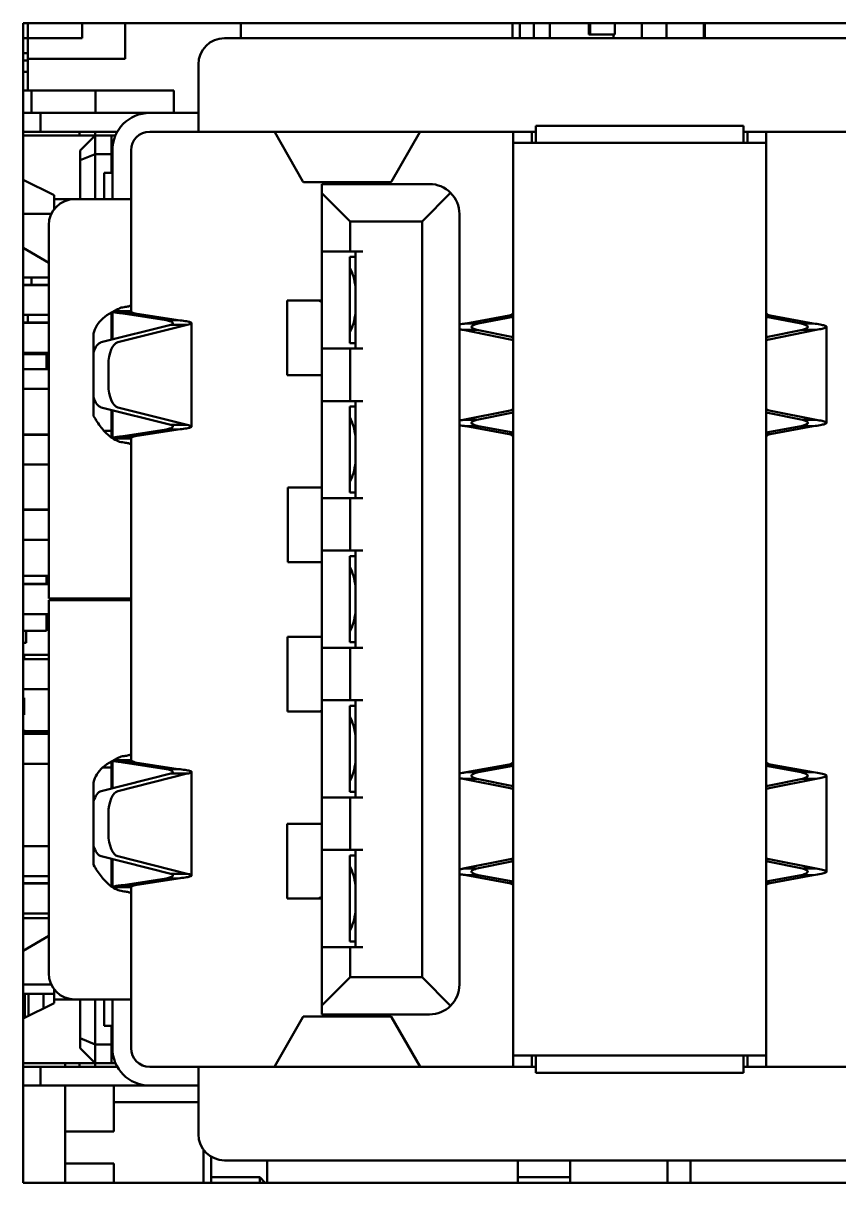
# Model space of a CAD drawing. Header units: millimetres. Extents: x 3412 to 5643, y 891 to 1933.
# Drawn here: x 3686.94 to 3697.84, y 1497.87 to 1513.37 of the extents above; entities that cross this region are included whole.
import ezdxf

# ---------------------------------------------------------------- set-up
doc = ezdxf.new("R2010")
doc.units = ezdxf.units.MM
doc.header["$LTSCALE"] = 1.8
doc.layers.add('외형선(ISO)', color=7, linetype='Continuous', lineweight=50)

msp = doc.modelspace()

# ---------------------------------------------------------------- linework, layer by layer
at = {"layer": '외형선(ISO)'}
for p, q in [((3686.937, 1497.87), (3686.937, 1513.37)), ((3686.937, 1513.37), (3703.537, 1513.37)), ((3686.999, 1513.37), (3686.999, 1513.168)), ((3687.724, 1513.37), (3687.724, 1513.168)), ((3688.299, 1512.893), (3688.299, 1513.37)), ((3689.849, 1513.17), (3689.849, 1513.37)), ((3693.478, 1513.17), (3693.478, 1513.37)), ((3693.578, 1513.17), (3693.578, 1513.37)), ((3693.766, 1513.37), (3693.766, 1513.17)), ((3693.978, 1513.37), (3693.978, 1513.17)), ((3694.498, 1513.22), (3694.498, 1513.37)), ((3694.515, 1513.22), (3694.515, 1513.37)), ((3694.849, 1513.22), (3694.849, 1513.37)), ((3695.208, 1513.37), (3695.208, 1513.17)), ((3695.538, 1513.37), (3695.538, 1513.17)), ((3696.038, 1513.17), (3696.038, 1513.37)), ((3696.048, 1513.305), (3696.038, 1513.305)), ((3696.048, 1513.305), (3696.048, 1513.37)), ((3696.048, 1513.17), (3696.048, 1513.305)), ((3686.999, 1513.168), (3686.937, 1513.168)), ((3686.948, 1513.12), (3686.937, 1513.12)), ((3686.999, 1513.168), (3686.999, 1512.893)), ((3687.724, 1513.168), (3686.999, 1513.168)), ((3689.629, 1513.17), (3700.749, 1513.17)), ((3694.498, 1513.22), (3694.515, 1513.22)), ((3694.515, 1513.22), (3694.849, 1513.22)), ((3694.828, 1513.17), (3694.828, 1513.22)), ((3686.948, 1512.97), (3686.937, 1512.97)), ((3686.948, 1512.97), (3686.999, 1512.97)), ((3686.999, 1512.87), (3686.937, 1512.87)), ((3686.999, 1512.893), (3688.299, 1512.893)), ((3686.999, 1512.893), (3686.999, 1512.469)), ((3689.279, 1512.42), (3689.279, 1512.82)), ((3686.937, 1512.72), (3686.999, 1512.72)), ((3686.948, 1512.62), (3686.937, 1512.62)), ((3686.948, 1512.47), (3686.937, 1512.47)), ((3686.937, 1512.469), (3687.049, 1512.469)), ((3686.948, 1512.47), (3686.999, 1512.47)), ((3687.902, 1512.469), (3687.049, 1512.469)), ((3687.049, 1512.469), (3687.049, 1512.17)), ((3687.902, 1512.17), (3687.902, 1512.469)), ((3687.902, 1512.469), (3688.949, 1512.469)), ((3688.949, 1512.469), (3688.949, 1512.17)), ((3689.279, 1511.92), (3689.279, 1512.42)), ((3687.168, 1512.17), (3686.937, 1512.17)), ((3688.629, 1512.17), (3687.168, 1512.17)), ((3687.168, 1512.17), (3687.168, 1511.92)), ((3688.629, 1512.17), (3689.279, 1512.17)), ((3686.937, 1511.92), (3687.168, 1511.92)), ((3687.168, 1511.92), (3688.196, 1511.92)), ((3687.899, 1511.92), (3687.899, 1511.87)), ((3688.629, 1511.92), (3689.279, 1511.92)), ((3689.279, 1511.92), (3693.789, 1511.92)), ((3690.676, 1511.256), (3690.3, 1511.912)), ((3692.238, 1511.912), (3691.861, 1511.256)), ((3693.489, 1511.92), (3693.489, 1511.782)), ((3693.739, 1511.782), (3693.739, 1511.92)), ((3693.789, 1511.999), (3693.789, 1511.77)), ((3696.569, 1511.999), (3693.789, 1511.999)), ((3696.569, 1511.999), (3696.569, 1511.77)), ((3696.569, 1511.92), (3701.099, 1511.92)), ((3696.619, 1511.92), (3696.619, 1511.782)), ((3696.869, 1511.782), (3696.869, 1511.92)), ((3687.899, 1511.87), (3686.937, 1511.87)), ((3687.699, 1511.67), (3687.899, 1511.87)), ((3687.899, 1511.87), (3687.899, 1511.62)), ((3688.119, 1511.87), (3687.899, 1511.87)), ((3688.119, 1511.62), (3688.119, 1511.87)), ((3688.119, 1511.87), (3688.17, 1511.87)), ((3693.489, 1511.782), (3693.489, 1511.77)), ((3693.839, 1511.77), (3693.489, 1511.77)), ((3693.489, 1499.57), (3693.489, 1511.77)), ((3693.739, 1511.77), (3693.739, 1511.782)), ((3693.839, 1511.77), (3696.519, 1511.77)), ((3696.869, 1511.77), (3696.519, 1511.77)), ((3696.619, 1511.782), (3696.619, 1511.77)), ((3696.869, 1511.77), (3696.869, 1511.782)), ((3696.869, 1511.77), (3696.869, 1499.57)), ((3687.699, 1511.67), (3687.699, 1511.537)), ((3687.699, 1511.537), (3687.899, 1511.62)), ((3687.899, 1511.62), (3688.119, 1511.62)), ((3687.899, 1511.02), (3687.899, 1511.62)), ((3688.119, 1511.37), (3688.119, 1511.62)), ((3688.129, 1511.02), (3688.129, 1511.67)), ((3688.379, 1511.02), (3688.379, 1511.67)), ((3687.699, 1511.537), (3687.699, 1511.02)), ((3687.349, 1511.07), (3686.937, 1511.276)), ((3688.019, 1511.37), (3688.119, 1511.37)), ((3688.019, 1511.02), (3688.019, 1511.37)), ((3688.119, 1511.37), (3688.129, 1511.37)), ((3690.684, 1511.247), (3691.853, 1511.247)), ((3690.929, 1511.22), (3690.929, 1511.1)), ((3692.369, 1511.22), (3690.929, 1511.22)), ((3690.929, 1511.1), (3690.929, 1510.32)), ((3691.309, 1510.72), (3690.929, 1511.1)), ((3692.652, 1511.103), (3692.269, 1510.72)), ((3687.349, 1511.02), (3687.349, 1511.07)), ((3687.629, 1511.02), (3687.349, 1511.02)), ((3687.349, 1511.02), (3687.349, 1510.88)), ((3687.879, 1511.02), (3687.629, 1511.02)), ((3688.379, 1511.02), (3687.879, 1511.02)), ((3688.379, 1511.02), (3688.379, 1509.602)), ((3687.313, 1510.82), (3686.937, 1510.82)), ((3692.769, 1500.52), (3692.769, 1510.82)), ((3687.279, 1510.67), (3687.279, 1505.68)), ((3691.309, 1510.32), (3691.309, 1510.72)), ((3691.309, 1510.72), (3692.269, 1510.72)), ((3692.269, 1510.72), (3692.269, 1500.62)), ((3687.279, 1510.169), (3686.937, 1510.368)), ((3690.929, 1509.02), (3690.929, 1510.32)), ((3690.929, 1510.32), (3691.309, 1510.32)), ((3691.304, 1510.102), (3691.304, 1510.245)), ((3691.304, 1510.245), (3691.379, 1510.245)), ((3691.309, 1510.32), (3691.479, 1510.32)), ((3691.379, 1509.02), (3691.379, 1510.32)), ((3691.304, 1510.102), (3691.304, 1509.238)), ((3686.937, 1509.969), (3687.279, 1509.969)), ((3686.937, 1509.874), (3687.279, 1509.874)), ((3687.279, 1509.87), (3686.937, 1509.87)), ((3687.049, 1509.969), (3687.049, 1509.874)), ((3688.379, 1509.519), (3688.379, 1509.602)), ((3690.61, 1509.665), (3690.467, 1509.665)), ((3690.467, 1509.665), (3690.467, 1508.665)), ((3690.867, 1509.665), (3690.61, 1509.665)), ((3690.929, 1509.665), (3690.867, 1509.665)), ((3687.279, 1509.47), (3686.937, 1509.47)), ((3686.999, 1509.47), (3686.999, 1509.37)), ((3688.119, 1509.14), (3688.119, 1509.504)), ((3688.129, 1509.142), (3688.129, 1509.509)), ((3688.146, 1509.519), (3688.254, 1509.519)), ((3688.254, 1509.519), (3688.379, 1509.519)), ((3688.272, 1509.49), (3688.85, 1509.401)), ((3688.352, 1509.49), (3688.272, 1509.49)), ((3688.432, 1509.49), (3688.352, 1509.49)), ((3689.01, 1509.401), (3688.432, 1509.49)), ((3688.85, 1509.401), (3688.93, 1509.401)), ((3688.93, 1509.401), (3689.01, 1509.401)), ((3693.435, 1509.462), (3692.859, 1509.357)), ((3693.019, 1509.357), (3693.489, 1509.443)), ((3693.489, 1509.462), (3693.435, 1509.462)), ((3696.922, 1509.462), (3696.869, 1509.462)), ((3696.869, 1509.443), (3697.338, 1509.357)), ((3697.499, 1509.357), (3696.922, 1509.462)), ((3687.279, 1509.37), (3686.937, 1509.37)), ((3686.937, 1509.365), (3687.279, 1509.365)), ((3688.91, 1509.34), (3687.981, 1509.105)), ((3688.201, 1509.105), (3689.131, 1509.34)), ((3689.02, 1509.34), (3688.91, 1509.34)), ((3689.131, 1509.34), (3689.02, 1509.34)), ((3689.189, 1509.362), (3689.189, 1507.978)), ((3691.304, 1509.095), (3691.304, 1509.238)), ((3692.91, 1509.271), (3692.821, 1509.271)), ((3692.821, 1509.271), (3693.448, 1509.144)), ((3692.859, 1509.357), (3692.939, 1509.357)), ((3693, 1509.271), (3692.91, 1509.271)), ((3692.939, 1509.357), (3693.019, 1509.357)), ((3693.489, 1509.172), (3693, 1509.271)), ((3697.357, 1509.271), (3696.869, 1509.172)), ((3696.909, 1509.144), (3697.537, 1509.271)), ((3697.338, 1509.357), (3697.418, 1509.357)), ((3697.447, 1509.271), (3697.357, 1509.271)), ((3697.418, 1509.357), (3697.499, 1509.357)), ((3697.537, 1509.271), (3697.447, 1509.271)), ((3697.677, 1509.311), (3697.677, 1508.028)), ((3687.879, 1508.119), (3687.879, 1509.221)), ((3691.379, 1509.095), (3691.304, 1509.095)), ((3687.279, 1508.965), (3686.937, 1508.965)), ((3686.937, 1508.945), (3687.249, 1508.945)), ((3686.999, 1508.965), (3686.999, 1508.945)), ((3687.249, 1508.945), (3687.249, 1508.747)), ((3690.929, 1509.02), (3690.929, 1508.32)), ((3691.309, 1509.02), (3690.929, 1509.02)), ((3691.309, 1508.32), (3691.309, 1509.02)), ((3691.309, 1509.02), (3691.479, 1509.02)), ((3688.077, 1508.807), (3688.077, 1508.533)), ((3687.279, 1508.747), (3686.937, 1508.747)), ((3690.467, 1508.665), (3690.61, 1508.665)), ((3690.61, 1508.665), (3690.929, 1508.665)), ((3687.279, 1508.481), (3686.937, 1508.481)), ((3690.929, 1507.02), (3690.929, 1508.32)), ((3690.929, 1508.32), (3691.309, 1508.32)), ((3691.309, 1508.32), (3691.479, 1508.32)), ((3691.379, 1507.02), (3691.379, 1508.32)), ((3687.981, 1508.235), (3688.91, 1508)), ((3688.119, 1507.92), (3688.119, 1508.2)), ((3688.129, 1507.824), (3688.129, 1508.197)), ((3689.131, 1508), (3688.201, 1508.235)), ((3691.304, 1508.245), (3691.379, 1508.245)), ((3691.304, 1508.102), (3691.304, 1508.245)), ((3693.448, 1508.195), (3692.821, 1508.069)), ((3693, 1508.069), (3693.489, 1508.167)), ((3696.869, 1508.167), (3697.357, 1508.069)), ((3697.537, 1508.069), (3696.909, 1508.195)), ((3688.91, 1508), (3689.02, 1508)), ((3689.02, 1508), (3689.131, 1508)), ((3691.304, 1508.102), (3691.304, 1507.238)), ((3692.821, 1508.069), (3692.91, 1508.069)), ((3692.91, 1508.069), (3693, 1508.069)), ((3697.357, 1508.069), (3697.447, 1508.069)), ((3697.447, 1508.069), (3697.537, 1508.069)), ((3686.937, 1507.874), (3687.279, 1507.874)), ((3687.279, 1507.87), (3686.937, 1507.87)), ((3688.119, 1507.92), (3688.019, 1507.92)), ((3688.119, 1507.831), (3688.119, 1507.92)), ((3688.85, 1507.939), (3688.272, 1507.849)), ((3688.272, 1507.849), (3688.352, 1507.849)), ((3688.352, 1507.849), (3688.432, 1507.849)), ((3688.432, 1507.849), (3689.01, 1507.939)), ((3688.93, 1507.939), (3688.85, 1507.939)), ((3689.01, 1507.939), (3688.93, 1507.939)), ((3692.859, 1507.983), (3693.435, 1507.877)), ((3692.939, 1507.983), (3692.859, 1507.983)), ((3693.019, 1507.983), (3692.939, 1507.983)), ((3693.489, 1507.897), (3693.019, 1507.983)), ((3693.435, 1507.877), (3693.489, 1507.877)), ((3697.338, 1507.983), (3696.869, 1507.897)), ((3696.869, 1507.877), (3696.922, 1507.877)), ((3696.922, 1507.877), (3697.499, 1507.983)), ((3697.418, 1507.983), (3697.338, 1507.983)), ((3697.499, 1507.983), (3697.418, 1507.983)), ((3688.254, 1507.821), (3688.134, 1507.821)), ((3688.379, 1507.821), (3688.254, 1507.821)), ((3688.379, 1507.738), (3688.379, 1507.821)), ((3688.379, 1507.738), (3688.379, 1505.68)), ((3687.279, 1507.47), (3686.937, 1507.47)), ((3691.304, 1507.095), (3691.304, 1507.238)), ((3690.62, 1507.165), (3690.477, 1507.165)), ((3690.477, 1507.165), (3690.477, 1506.165)), ((3690.9, 1507.165), (3690.62, 1507.165)), ((3690.929, 1507.165), (3690.9, 1507.165)), ((3691.379, 1507.095), (3691.304, 1507.095)), ((3690.929, 1507.02), (3690.929, 1506.32)), ((3691.309, 1507.02), (3690.929, 1507.02)), ((3691.309, 1506.32), (3691.309, 1507.02)), ((3691.309, 1507.02), (3691.479, 1507.02)), ((3687.279, 1506.87), (3686.937, 1506.87)), ((3686.937, 1506.865), (3687.279, 1506.865)), ((3687.279, 1506.465), (3686.937, 1506.465)), ((3690.929, 1505.02), (3690.929, 1506.32)), ((3690.929, 1506.32), (3691.309, 1506.32)), ((3691.309, 1506.32), (3691.479, 1506.32)), ((3691.379, 1505.02), (3691.379, 1506.32)), ((3690.477, 1506.165), (3690.62, 1506.165)), ((3690.62, 1506.165), (3690.9, 1506.165)), ((3690.9, 1506.165), (3690.929, 1506.165)), ((3691.304, 1506.245), (3691.379, 1506.245)), ((3691.304, 1506.102), (3691.304, 1506.245)), ((3686.937, 1505.981), (3687.279, 1505.981)), ((3687.249, 1505.981), (3687.249, 1505.874)), ((3691.304, 1506.102), (3691.304, 1505.238)), ((3686.937, 1505.874), (3687.279, 1505.874)), ((3687.279, 1505.87), (3686.937, 1505.87)), ((3687.879, 1505.68), (3687.279, 1505.68)), ((3687.349, 1505.68), (3687.349, 1505.66)), ((3687.869, 1505.68), (3687.869, 1505.66)), ((3687.879, 1505.68), (3688.379, 1505.68)), ((3688.119, 1505.66), (3688.119, 1505.68)), ((3688.129, 1505.68), (3688.129, 1505.66)), ((3688.379, 1505.66), (3688.379, 1505.68)), ((3687.279, 1505.66), (3687.279, 1500.67)), ((3687.879, 1505.66), (3687.279, 1505.66)), ((3688.379, 1505.66), (3687.879, 1505.66)), ((3688.379, 1505.66), (3688.379, 1503.602)), ((3687.279, 1505.47), (3686.937, 1505.47)), ((3687.249, 1505.47), (3687.249, 1505.249)), ((3686.937, 1505.249), (3687.249, 1505.249)), ((3686.979, 1505.088), (3686.979, 1505.249)), ((3691.304, 1505.095), (3691.304, 1505.238)), ((3686.937, 1505.088), (3686.979, 1505.088)), ((3690.615, 1505.17), (3690.472, 1505.17)), ((3690.472, 1505.17), (3690.472, 1504.17)), ((3690.895, 1505.17), (3690.615, 1505.17)), ((3690.929, 1505.17), (3690.895, 1505.17)), ((3691.379, 1505.095), (3691.304, 1505.095)), ((3686.949, 1504.926), (3686.937, 1504.926)), ((3686.949, 1504.87), (3686.949, 1504.926)), ((3686.949, 1504.926), (3687.279, 1504.926)), ((3690.929, 1505.02), (3690.929, 1504.32)), ((3691.309, 1505.02), (3690.929, 1505.02)), ((3691.309, 1504.32), (3691.309, 1505.02)), ((3691.309, 1505.02), (3691.479, 1505.02)), ((3686.937, 1504.87), (3687.279, 1504.87)), ((3687.279, 1504.47), (3686.937, 1504.47)), ((3686.949, 1504.351), (3686.937, 1504.351)), ((3686.949, 1504.126), (3686.949, 1504.351)), ((3690.929, 1503.02), (3690.929, 1504.32)), ((3690.929, 1504.32), (3691.309, 1504.32)), ((3691.309, 1504.32), (3691.479, 1504.32)), ((3691.379, 1503.02), (3691.379, 1504.32)), ((3686.949, 1504.126), (3686.937, 1504.126)), ((3690.472, 1504.17), (3690.615, 1504.17)), ((3690.615, 1504.17), (3690.895, 1504.17)), ((3690.895, 1504.17), (3690.929, 1504.17)), ((3691.304, 1504.245), (3691.379, 1504.245)), ((3691.304, 1504.102), (3691.304, 1504.245)), ((3691.304, 1504.102), (3691.304, 1503.238)), ((3686.949, 1503.926), (3686.937, 1503.926)), ((3687.279, 1503.909), (3686.937, 1503.909)), ((3686.937, 1503.874), (3687.279, 1503.874)), ((3687.279, 1503.87), (3686.937, 1503.87)), ((3686.949, 1503.909), (3686.949, 1503.926)), ((3688.119, 1503.42), (3688.119, 1503.504)), ((3688.129, 1503.142), (3688.129, 1503.509)), ((3688.146, 1503.519), (3688.254, 1503.519)), ((3688.254, 1503.519), (3688.379, 1503.519)), ((3688.379, 1503.519), (3688.379, 1503.602)), ((3687.279, 1503.47), (3686.937, 1503.47)), ((3687.999, 1503.42), (3688.119, 1503.42)), ((3688.119, 1503.14), (3688.119, 1503.42)), ((3688.272, 1503.49), (3688.85, 1503.401)), ((3688.352, 1503.49), (3688.272, 1503.49)), ((3688.432, 1503.49), (3688.352, 1503.49)), ((3689.01, 1503.401), (3688.432, 1503.49)), ((3688.85, 1503.401), (3688.93, 1503.401)), ((3688.93, 1503.401), (3689.01, 1503.401)), ((3689.189, 1503.362), (3689.189, 1501.978)), ((3693.435, 1503.462), (3692.859, 1503.357)), ((3692.859, 1503.357), (3692.939, 1503.357)), ((3692.939, 1503.357), (3693.019, 1503.357)), ((3693.019, 1503.357), (3693.489, 1503.443)), ((3693.489, 1503.462), (3693.435, 1503.462)), ((3696.922, 1503.462), (3696.869, 1503.462)), ((3696.869, 1503.443), (3697.338, 1503.357)), ((3697.499, 1503.357), (3696.922, 1503.462)), ((3697.338, 1503.357), (3697.418, 1503.357)), ((3697.418, 1503.357), (3697.499, 1503.357)), ((3687.879, 1502.119), (3687.879, 1503.221)), ((3688.91, 1503.34), (3687.981, 1503.105)), ((3688.201, 1503.105), (3689.131, 1503.34)), ((3689.02, 1503.34), (3688.91, 1503.34)), ((3689.131, 1503.34), (3689.02, 1503.34)), ((3691.304, 1503.095), (3691.304, 1503.238)), ((3692.91, 1503.271), (3692.821, 1503.271)), ((3692.821, 1503.271), (3693.448, 1503.144)), ((3693, 1503.271), (3692.91, 1503.271)), ((3693.489, 1503.172), (3693, 1503.271)), ((3697.357, 1503.271), (3696.869, 1503.172)), ((3696.909, 1503.144), (3697.537, 1503.271)), ((3697.447, 1503.271), (3697.357, 1503.271)), ((3697.537, 1503.271), (3697.447, 1503.271)), ((3697.677, 1503.311), (3697.677, 1502.028)), ((3691.379, 1503.095), (3691.304, 1503.095)), ((3690.929, 1503.02), (3690.929, 1502.32)), ((3691.309, 1503.02), (3690.929, 1503.02)), ((3691.309, 1502.32), (3691.309, 1503.02)), ((3691.309, 1503.02), (3691.479, 1503.02)), ((3688.077, 1502.807), (3688.077, 1502.533)), ((3690.61, 1502.67), (3690.467, 1502.67)), ((3690.467, 1502.67), (3690.467, 1501.67)), ((3690.929, 1502.67), (3690.61, 1502.67)), ((3686.937, 1502.37), (3687.279, 1502.37)), ((3690.929, 1501.02), (3690.929, 1502.32)), ((3690.929, 1502.32), (3691.309, 1502.32)), ((3691.309, 1502.32), (3691.479, 1502.32)), ((3691.379, 1501.02), (3691.379, 1502.32)), ((3687.981, 1502.235), (3688.91, 1502)), ((3688.119, 1501.831), (3688.119, 1502.2)), ((3688.129, 1501.824), (3688.129, 1502.197)), ((3689.131, 1502), (3688.201, 1502.235)), ((3691.304, 1502.245), (3691.379, 1502.245)), ((3691.304, 1502.102), (3691.304, 1502.245)), ((3693.448, 1502.195), (3692.821, 1502.069)), ((3693, 1502.069), (3693.489, 1502.167)), ((3696.869, 1502.167), (3697.357, 1502.069)), ((3697.537, 1502.069), (3696.909, 1502.195)), ((3687.279, 1501.97), (3686.937, 1501.97)), ((3688.91, 1502), (3689.02, 1502)), ((3689.02, 1502), (3689.131, 1502)), ((3691.304, 1502.102), (3691.304, 1501.238)), ((3692.821, 1502.069), (3692.91, 1502.069)), ((3692.939, 1501.983), (3692.859, 1501.983)), ((3692.859, 1501.983), (3693.435, 1501.877)), ((3692.91, 1502.069), (3693, 1502.069)), ((3693.019, 1501.983), (3692.939, 1501.983)), ((3693.489, 1501.897), (3693.019, 1501.983)), ((3697.338, 1501.983), (3696.869, 1501.897)), ((3696.922, 1501.877), (3697.499, 1501.983)), ((3697.418, 1501.983), (3697.338, 1501.983)), ((3697.357, 1502.069), (3697.447, 1502.069)), ((3697.499, 1501.983), (3697.418, 1501.983)), ((3697.447, 1502.069), (3697.537, 1502.069)), ((3686.937, 1501.874), (3687.279, 1501.874)), ((3687.279, 1501.87), (3686.937, 1501.87)), ((3688.254, 1501.821), (3688.134, 1501.821)), ((3688.379, 1501.821), (3688.254, 1501.821)), ((3688.85, 1501.939), (3688.272, 1501.849)), ((3688.272, 1501.849), (3688.352, 1501.849)), ((3688.352, 1501.849), (3688.432, 1501.849)), ((3688.379, 1501.738), (3688.379, 1501.821)), ((3688.432, 1501.849), (3689.01, 1501.939)), ((3688.93, 1501.939), (3688.85, 1501.939)), ((3689.01, 1501.939), (3688.93, 1501.939)), ((3693.435, 1501.877), (3693.489, 1501.877)), ((3696.869, 1501.877), (3696.922, 1501.877)), ((3688.379, 1501.738), (3688.379, 1500.32)), ((3690.467, 1501.67), (3690.61, 1501.67)), ((3690.61, 1501.67), (3690.867, 1501.67)), ((3690.867, 1501.67), (3690.929, 1501.67)), ((3687.279, 1501.47), (3686.937, 1501.47)), ((3686.937, 1501.409), (3687.279, 1501.409)), ((3691.304, 1501.095), (3691.304, 1501.238)), ((3686.937, 1500.971), (3687.279, 1501.171)), ((3691.379, 1501.095), (3691.304, 1501.095)), ((3690.929, 1501.02), (3690.929, 1500.24)), ((3691.309, 1501.02), (3690.929, 1501.02)), ((3691.309, 1500.62), (3691.309, 1501.02)), ((3691.309, 1501.02), (3691.479, 1501.02)), ((3690.929, 1500.24), (3691.309, 1500.62)), ((3692.269, 1500.62), (3691.309, 1500.62)), ((3692.269, 1500.62), (3692.652, 1500.237)), ((3687.313, 1500.52), (3686.937, 1500.52)), ((3687.349, 1500.46), (3687.349, 1500.32)), ((3686.937, 1500.396), (3687.349, 1500.396)), ((3686.959, 1500.345), (3686.937, 1500.345)), ((3686.937, 1500.064), (3687.349, 1500.27)), ((3686.959, 1500.396), (3686.959, 1500.075)), ((3687.009, 1500.396), (3687.009, 1500.1)), ((3687.209, 1500.2), (3687.209, 1500.396)), ((3687.629, 1500.32), (3687.349, 1500.32)), ((3687.349, 1500.27), (3687.349, 1500.32)), ((3687.629, 1500.32), (3687.879, 1500.32)), ((3687.699, 1500.32), (3687.699, 1499.803)), ((3687.879, 1500.32), (3688.379, 1500.32)), ((3687.899, 1499.72), (3687.899, 1500.32)), ((3688.019, 1499.97), (3688.019, 1500.32)), ((3688.129, 1499.67), (3688.129, 1500.32)), ((3688.379, 1499.67), (3688.379, 1500.32)), ((3686.937, 1500.195), (3686.959, 1500.195)), ((3691.853, 1500.093), (3690.684, 1500.093)), ((3690.929, 1500.24), (3690.929, 1500.12)), ((3690.929, 1500.12), (3692.369, 1500.12)), ((3688.119, 1499.97), (3688.019, 1499.97)), ((3688.129, 1499.97), (3688.119, 1499.97)), ((3688.119, 1499.72), (3688.119, 1499.97)), ((3690.3, 1499.427), (3690.676, 1500.084)), ((3691.861, 1500.084), (3692.238, 1499.427)), ((3687.699, 1499.803), (3687.899, 1499.72)), ((3687.699, 1499.803), (3687.699, 1499.67)), ((3687.699, 1499.67), (3687.899, 1499.47)), ((3687.899, 1499.72), (3687.899, 1499.47)), ((3688.119, 1499.72), (3687.899, 1499.72)), ((3688.119, 1499.47), (3688.119, 1499.72)), ((3693.489, 1499.57), (3693.839, 1499.57)), ((3693.489, 1499.57), (3693.489, 1499.557)), ((3693.489, 1499.557), (3693.489, 1499.42)), ((3693.739, 1499.557), (3693.739, 1499.57)), ((3693.739, 1499.42), (3693.739, 1499.557)), ((3693.789, 1499.57), (3693.789, 1499.341)), ((3696.519, 1499.57), (3693.839, 1499.57)), ((3696.519, 1499.57), (3696.869, 1499.57)), ((3696.569, 1499.57), (3696.569, 1499.341)), ((3696.619, 1499.57), (3696.619, 1499.557)), ((3696.619, 1499.557), (3696.619, 1499.42)), ((3696.869, 1499.557), (3696.869, 1499.57)), ((3696.869, 1499.42), (3696.869, 1499.557)), ((3686.937, 1499.47), (3687.899, 1499.47)), ((3687.168, 1499.42), (3686.937, 1499.42)), ((3687.168, 1499.42), (3688.196, 1499.42)), ((3687.168, 1499.17), (3687.168, 1499.42)), ((3687.499, 1499.42), (3687.499, 1499.47)), ((3687.899, 1499.47), (3687.899, 1499.42)), ((3687.899, 1499.47), (3688.119, 1499.47)), ((3688.17, 1499.47), (3688.119, 1499.47)), ((3689.279, 1499.42), (3688.629, 1499.42)), ((3689.279, 1498.92), (3689.279, 1499.42)), ((3693.789, 1499.42), (3689.279, 1499.42)), ((3693.789, 1499.341), (3696.569, 1499.341)), ((3701.099, 1499.42), (3696.569, 1499.42)), ((3686.937, 1499.17), (3687.168, 1499.17)), ((3687.168, 1499.17), (3688.629, 1499.17)), ((3687.499, 1497.87), (3687.499, 1499.17)), ((3688.149, 1498.554), (3688.149, 1499.17)), ((3689.279, 1499.17), (3688.629, 1499.17)), ((3689.279, 1498.946), (3688.149, 1498.946)), ((3689.279, 1498.52), (3689.279, 1498.92)), ((3688.149, 1498.554), (3687.499, 1498.554)), ((3689.349, 1498.31), (3689.349, 1497.87)), ((3687.499, 1498.128), (3688.149, 1498.128)), ((3688.149, 1497.87), (3688.149, 1498.128)), ((3689.449, 1498.22), (3689.449, 1497.87)), ((3700.749, 1498.17), (3689.629, 1498.17)), ((3690.199, 1498.17), (3690.199, 1497.87)), ((3693.549, 1497.87), (3693.549, 1498.17)), ((3694.249, 1497.87), (3694.249, 1498.17)), ((3695.549, 1498.17), (3695.549, 1497.87)), ((3695.859, 1498.17), (3695.859, 1497.87)), ((3690.099, 1497.946), (3689.449, 1497.946)), ((3690.099, 1497.946), (3690.099, 1497.87)), ((3690.174, 1497.87), (3690.099, 1497.946)), ((3694.249, 1497.946), (3693.549, 1497.946)), ((3703.537, 1497.87), (3686.937, 1497.87))]:
    msp.add_line(p, q, dxfattribs=at)
for centre, radius, start, end in [((3689.629, 1512.82), 0.35, 90, 180), ((3688.629, 1511.67), 0.5, 90, 180), ((3687.989, 1511.87), 0.3, 170.4059, 180), ((3688.629, 1511.67), 0.25, 90, 180), ((3692.369, 1510.82), 0.4, 45, 90), ((3692.369, 1510.82), 0.4, 0, 45), ((3687.629, 1510.67), 0.35, 90, 180), ((3687.629, 1500.67), 0.35, 180, 270), ((3692.369, 1500.52), 0.4, 315, 0), ((3692.369, 1500.52), 0.4, 270, 315), ((3688.629, 1499.67), 0.5, 180, 270), ((3688.629, 1499.67), 0.25, 180, 270), ((3687.989, 1499.47), 0.3, 180, 189.5941), ((3689.629, 1498.52), 0.35, 180, 270)]:
    msp.add_arc(centre, radius, start, end, dxfattribs=at)
for centre, major_axis, ratio, start_param, end_param in [((3690.294, 1511.412), (-0.006, 0.508), 0.123135, 6.108552, 6.281746), ((3692.244, 1511.412), (0.005, 0.508), 0.123273, 0.001243, 0.174436), ((3691.117, 1509.745), (0, 0.5), 0.533333, 4.906338, 5.507788), ((3690.867, 1509.535), (0, -0.13), 0.771166, 2.481703, 3.141592), ((3691.117, 1509.595), (0, -0.5), 0.533333, 0.775397, 1.376847), ((3693.184, 1509.275), (0.504, -0.034), 0.080902, 3.749083, 3.911788), ((3687.997, 1508.807), (0, 0.3), 0.469472, 0.118281, 0.99993), ((3688.218, 1508.807), (0, 0.3), 0.469472, 0.118281, 1.570796), ((3693.42, 1508.847), (0, 0.3), 0.694658, 5.944861, 6.144024), ((3696.938, 1508.847), (0, 0.3), 0.694658, 0.139161, 0.338325), ((3688.218, 1508.533), (0, -0.3), 0.469472, 4.712389, 6.164905), ((3687.997, 1508.533), (0, -0.3), 0.469472, 5.283255, 6.164905), ((3693.42, 1508.492), (0, -0.3), 0.694658, 0.139161, 0.338324), ((3696.938, 1508.492), (0, -0.3), 0.694658, 5.944861, 6.144025), ((3691.117, 1507.745), (0, 0.5), 0.533333, 4.906338, 5.507788), ((3693.184, 1508.064), (-0.504, -0.034), 0.080907, 5.51299, 5.675696), ((3691.117, 1507.595), (0, -0.5), 0.533333, 0.775397, 1.376847), ((3690.9, 1507.065), (0, -0.1), 0.771166, 2.765526, 3.141592), ((3690.9, 1506.265), (0, 0.1), 0.771166, 3.141592, 3.517659), ((3691.117, 1505.745), (0, 0.5), 0.533333, 4.906338, 5.507788), ((3691.117, 1505.595), (0, -0.5), 0.533333, 0.775397, 1.376847), ((3690.895, 1505.07), (0, -0.1), 0.771166, 2.694771, 3.141592), ((3690.895, 1504.27), (0, 0.1), 0.771166, 3.141592, 3.588414), ((3691.117, 1503.745), (0, 0.5), 0.533333, 4.906338, 5.507788), ((3691.117, 1503.595), (0, -0.5), 0.533333, 0.775397, 1.376847), ((3693.184, 1503.275), (0.504, -0.034), 0.080902, 3.749083, 3.911788), ((3687.997, 1502.807), (0, 0.3), 0.469472, 0.118281, 0.99993), ((3688.218, 1502.807), (0, 0.3), 0.469472, 0.118281, 1.570796), ((3693.42, 1502.847), (0, 0.3), 0.694658, 5.944861, 6.144024), ((3696.938, 1502.847), (0, 0.3), 0.694658, 0.139161, 0.338325), ((3688.218, 1502.533), (0, -0.3), 0.469472, 4.712389, 6.164905), ((3687.997, 1502.533), (0, -0.3), 0.469472, 5.283255, 6.164905), ((3693.42, 1502.492), (0, -0.3), 0.694658, 0.139161, 0.338324), ((3696.938, 1502.492), (0, -0.3), 0.694658, 5.944861, 6.144025), ((3691.117, 1501.745), (0, 0.5), 0.533333, 4.906338, 5.507788), ((3693.184, 1502.064), (-0.504, -0.034), 0.080907, 5.51299, 5.675696), ((3690.867, 1501.8), (0, 0.13), 0.771166, 3.141592, 3.801482), ((3691.117, 1501.595), (0, -0.5), 0.533333, 0.775397, 1.376847), ((3690.294, 1499.927), (-0.006, -0.508), 0.123135, 0.00144, 0.174633), ((3692.244, 1499.927), (0.005, -0.508), 0.123273, 6.108749, 6.281942)]:
    msp.add_ellipse(centre, major_axis=major_axis, ratio=ratio, start_param=start_param, end_param=end_param, dxfattribs=at)
for points in [[(3690.684, 1511.247), (3690.682, 1511.247), (3690.679, 1511.25), (3690.676, 1511.256)], [(3691.861, 1511.256), (3691.859, 1511.25), (3691.856, 1511.247), (3691.853, 1511.247)], [(3690.676, 1500.084), (3690.679, 1500.09), (3690.682, 1500.093), (3690.684, 1500.093)], [(3691.853, 1500.093), (3691.856, 1500.093), (3691.859, 1500.09), (3691.861, 1500.084)]]:
    msp.add_open_spline(points, degree=3, dxfattribs=at)
for points, knots in [([(3688.245, 1509.568), (3688.226, 1509.559), (3688.204, 1509.549), (3688.161, 1509.527), (3688.139, 1509.515), (3688.076, 1509.479), (3688.037, 1509.453), (3687.97, 1509.395), (3687.942, 1509.364), (3687.9, 1509.296), (3687.886, 1509.26), (3687.879, 1509.221)], [-0.05024107, -0.05024107, -0.05024107, -0.05024107, -0.04302421, -0.04302421, -0.03643271, -0.03643271, -0.02406244, -0.02406244, -0.01181807, -0.01181807, -0.00000289, -0.00000289, -0.00000289, -0.00000289]), ([(3688.379, 1509.602), (3688.379, 1509.598), (3688.374, 1509.594), (3688.363, 1509.591), (3688.353, 1509.587), (3688.338, 1509.583), (3688.318, 1509.579), (3688.298, 1509.576), (3688.274, 1509.572), (3688.245, 1509.568)], [0, 0, 0, 0, 0.333333, 0.333333, 0.333333, 0.666667, 0.666667, 0.666667, 1, 1, 1, 1]), ([(3688.135, 1509.513), (3688.138, 1509.512), (3688.141, 1509.511), (3688.146, 1509.509), (3688.157, 1509.506), (3688.173, 1509.503), (3688.194, 1509.5), (3688.216, 1509.497), (3688.242, 1509.494), (3688.272, 1509.49)], [0.2088857, 0.2088857, 0.2088857, 0.2088857, 0.3333333, 0.3333333, 0.3333333, 0.6666667, 0.6666667, 0.6666667, 1, 1, 1, 1]), ([(3688.379, 1509.519), (3688.379, 1509.516), (3688.381, 1509.513), (3688.385, 1509.509), (3688.389, 1509.506), (3688.395, 1509.503), (3688.403, 1509.5), (3688.411, 1509.497), (3688.421, 1509.494), (3688.432, 1509.49)], [0, 0, 0, 0, 0.333333, 0.333333, 0.333333, 0.666667, 0.666667, 0.666667, 1, 1, 1, 1]), ([(3688.91, 1509.34), (3688.923, 1509.345), (3688.932, 1509.35), (3688.941, 1509.36), (3688.94, 1509.365), (3688.929, 1509.375), (3688.919, 1509.38), (3688.89, 1509.39), (3688.872, 1509.396), (3688.85, 1509.401)], [-0.03465457, -0.03465457, -0.03465457, -0.03465457, -0.02602556, -0.02602556, -0.0174123, -0.0174123, -0.00871477, -0.00871477, -0.000001, -0.000001, -0.000001, -0.000001]), ([(3689.131, 1509.34), (3689.152, 1509.344), (3689.168, 1509.348), (3689.177, 1509.352), (3689.187, 1509.356), (3689.191, 1509.36), (3689.188, 1509.364), (3689.186, 1509.368), (3689.177, 1509.372), (3689.162, 1509.376), (3689.148, 1509.38), (3689.127, 1509.384), (3689.102, 1509.389), (3689.076, 1509.393), (3689.045, 1509.397), (3689.01, 1509.401)], [0, 0, 0, 0, 0.2, 0.2, 0.2, 0.4, 0.4, 0.4, 0.6, 0.6, 0.6, 0.8, 0.8, 0.8, 1, 1, 1, 1]), ([(3693.435, 1509.462), (3693.446, 1509.466), (3693.456, 1509.47), (3693.464, 1509.474), (3693.472, 1509.477), (3693.478, 1509.481), (3693.482, 1509.485), (3693.487, 1509.488), (3693.489, 1509.492), (3693.489, 1509.496)], [0, 0, 0, 0, 0.333333, 0.333333, 0.333333, 0.666667, 0.666667, 0.666667, 1, 1, 1, 1]), ([(3696.869, 1509.496), (3696.869, 1509.492), (3696.871, 1509.488), (3696.875, 1509.485), (3696.879, 1509.481), (3696.885, 1509.477), (3696.893, 1509.474), (3696.901, 1509.47), (3696.911, 1509.466), (3696.922, 1509.462)], [0, 0, 0, 0, 0.333333, 0.333333, 0.333333, 0.666667, 0.666667, 0.666667, 1, 1, 1, 1]), ([(3692.859, 1509.357), (3692.842, 1509.355), (3692.825, 1509.352), (3692.795, 1509.348), (3692.781, 1509.345), (3692.769, 1509.343)], [-0.01349717, -0.01349717, -0.01349717, -0.01349717, -0.00674935, -0.00674935, -0.0000022, -0.0000022, -0.0000022, -0.0000022]), ([(3693, 1509.271), (3692.981, 1509.277), (3692.966, 1509.282), (3692.954, 1509.288), (3692.942, 1509.294), (3692.935, 1509.299), (3692.932, 1509.305), (3692.929, 1509.311), (3692.93, 1509.317), (3692.936, 1509.322), (3692.942, 1509.328), (3692.952, 1509.334), (3692.966, 1509.34), (3692.98, 1509.345), (3692.999, 1509.351), (3693.019, 1509.357)], [0, 0, 0, 0, 0.2, 0.2, 0.2, 0.4, 0.4, 0.4, 0.6, 0.6, 0.6, 0.8, 0.8, 0.8, 1, 1, 1, 1]), ([(3697.338, 1509.357), (3697.359, 1509.351), (3697.377, 1509.345), (3697.391, 1509.34), (3697.405, 1509.334), (3697.416, 1509.328), (3697.421, 1509.322), (3697.427, 1509.317), (3697.429, 1509.311), (3697.426, 1509.305), (3697.423, 1509.299), (3697.415, 1509.294), (3697.404, 1509.288), (3697.392, 1509.282), (3697.376, 1509.277), (3697.357, 1509.271)], [0, 0, 0, 0, 0.2, 0.2, 0.2, 0.4, 0.4, 0.4, 0.6, 0.6, 0.6, 0.8, 0.8, 0.8, 1, 1, 1, 1]), ([(3697.537, 1509.271), (3697.569, 1509.276), (3697.596, 1509.28), (3697.618, 1509.285), (3697.639, 1509.29), (3697.655, 1509.295), (3697.665, 1509.3), (3697.675, 1509.304), (3697.679, 1509.309), (3697.677, 1509.314), (3697.674, 1509.319), (3697.666, 1509.323), (3697.651, 1509.328), (3697.636, 1509.333), (3697.616, 1509.338), (3697.59, 1509.343), (3697.564, 1509.347), (3697.533, 1509.352), (3697.499, 1509.357)], [0, 0, 0, 0, 0.166667, 0.166667, 0.166667, 0.333333, 0.333333, 0.333333, 0.5, 0.5, 0.5, 0.666667, 0.666667, 0.666667, 0.833333, 0.833333, 0.833333, 1, 1, 1, 1]), ([(3687.879, 1508.119), (3687.908, 1508.066), (3687.942, 1508.014), (3688.011, 1507.927), (3688.046, 1507.89), (3688.111, 1507.835), (3688.139, 1507.816), (3688.195, 1507.786), (3688.221, 1507.776), (3688.245, 1507.771)], [-0.05580916, -0.05580916, -0.05580916, -0.05580916, -0.03771623, -0.03771623, -0.02220853, -0.02220853, -0.01086008, -0.01086008, -0.000001, -0.000001, -0.000001, -0.000001]), ([(3688.85, 1507.939), (3688.871, 1507.944), (3688.89, 1507.949), (3688.919, 1507.959), (3688.929, 1507.964), (3688.94, 1507.974), (3688.941, 1507.979), (3688.932, 1507.989), (3688.923, 1507.994), (3688.91, 1508)], [-0.03465457, -0.03465457, -0.03465457, -0.03465457, -0.02602554, -0.02602554, -0.01741226, -0.01741226, -0.00871475, -0.00871475, -0.000001, -0.000001, -0.000001, -0.000001]), ([(3689.01, 1507.939), (3689.045, 1507.943), (3689.076, 1507.947), (3689.102, 1507.951), (3689.127, 1507.955), (3689.148, 1507.959), (3689.162, 1507.963), (3689.177, 1507.967), (3689.186, 1507.971), (3689.188, 1507.975), (3689.191, 1507.979), (3689.187, 1507.983), (3689.177, 1507.987), (3689.168, 1507.991), (3689.152, 1507.996), (3689.131, 1508)], [0, 0, 0, 0, 0.2, 0.2, 0.2, 0.4, 0.4, 0.4, 0.6, 0.6, 0.6, 0.8, 0.8, 0.8, 1, 1, 1, 1]), ([(3692.769, 1507.997), (3692.781, 1507.994), (3692.795, 1507.992), (3692.825, 1507.987), (3692.842, 1507.985), (3692.859, 1507.983)], [-0.01349597, -0.01349597, -0.01349597, -0.01349597, -0.00674882, -0.00674882, -0.000001, -0.000001, -0.000001, -0.000001]), ([(3693.019, 1507.983), (3692.999, 1507.988), (3692.98, 1507.994), (3692.966, 1508), (3692.952, 1508.006), (3692.942, 1508.011), (3692.936, 1508.017), (3692.93, 1508.023), (3692.929, 1508.029), (3692.932, 1508.034), (3692.935, 1508.04), (3692.942, 1508.046), (3692.954, 1508.052), (3692.966, 1508.057), (3692.981, 1508.063), (3693, 1508.069)], [0, 0, 0, 0, 0.2, 0.2, 0.2, 0.4, 0.4, 0.4, 0.6, 0.6, 0.6, 0.8, 0.8, 0.8, 1, 1, 1, 1]), ([(3697.357, 1508.069), (3697.376, 1508.063), (3697.392, 1508.057), (3697.404, 1508.052), (3697.415, 1508.046), (3697.423, 1508.04), (3697.426, 1508.034), (3697.429, 1508.029), (3697.427, 1508.023), (3697.421, 1508.017), (3697.416, 1508.011), (3697.405, 1508.006), (3697.391, 1508), (3697.377, 1507.994), (3697.359, 1507.988), (3697.338, 1507.983)], [0, 0, 0, 0, 0.2, 0.2, 0.2, 0.4, 0.4, 0.4, 0.6, 0.6, 0.6, 0.8, 0.8, 0.8, 1, 1, 1, 1]), ([(3697.499, 1507.983), (3697.534, 1507.987), (3697.565, 1507.992), (3697.591, 1507.997), (3697.616, 1508.002), (3697.637, 1508.007), (3697.651, 1508.011), (3697.666, 1508.016), (3697.674, 1508.021), (3697.677, 1508.026), (3697.679, 1508.031), (3697.675, 1508.035), (3697.665, 1508.04), (3697.655, 1508.045), (3697.639, 1508.05), (3697.617, 1508.054), (3697.595, 1508.059), (3697.568, 1508.064), (3697.537, 1508.069)], [0, 0, 0, 0, 0.166667, 0.166667, 0.166667, 0.333333, 0.333333, 0.333333, 0.5, 0.5, 0.5, 0.666667, 0.666667, 0.666667, 0.833333, 0.833333, 0.833333, 1, 1, 1, 1]), ([(3688.272, 1507.849), (3688.242, 1507.846), (3688.216, 1507.843), (3688.194, 1507.84), (3688.173, 1507.837), (3688.157, 1507.833), (3688.146, 1507.83), (3688.137, 1507.828), (3688.132, 1507.826), (3688.13, 1507.823)], [0, 0, 0, 0, 0.3333333, 0.3333333, 0.3333333, 0.6666667, 0.6666667, 0.6666667, 0.9091147, 0.9091147, 0.9091147, 0.9091147]), ([(3688.432, 1507.849), (3688.421, 1507.846), (3688.411, 1507.843), (3688.403, 1507.84), (3688.395, 1507.837), (3688.389, 1507.833), (3688.385, 1507.83), (3688.381, 1507.827), (3688.379, 1507.824), (3688.379, 1507.821)], [0, 0, 0, 0, 0.333333, 0.333333, 0.333333, 0.666667, 0.666667, 0.666667, 1, 1, 1, 1]), ([(3693.489, 1507.844), (3693.489, 1507.847), (3693.487, 1507.851), (3693.482, 1507.855), (3693.478, 1507.859), (3693.472, 1507.862), (3693.464, 1507.866), (3693.456, 1507.87), (3693.446, 1507.873), (3693.435, 1507.877)], [0, 0, 0, 0, 0.333333, 0.333333, 0.333333, 0.666667, 0.666667, 0.666667, 1, 1, 1, 1]), ([(3696.922, 1507.877), (3696.911, 1507.873), (3696.901, 1507.87), (3696.893, 1507.866), (3696.885, 1507.862), (3696.879, 1507.859), (3696.875, 1507.855), (3696.871, 1507.851), (3696.869, 1507.847), (3696.869, 1507.844)], [0, 0, 0, 0, 0.333333, 0.333333, 0.333333, 0.666667, 0.666667, 0.666667, 1, 1, 1, 1]), ([(3688.245, 1507.771), (3688.274, 1507.767), (3688.298, 1507.764), (3688.318, 1507.76), (3688.338, 1507.756), (3688.353, 1507.753), (3688.363, 1507.749), (3688.374, 1507.745), (3688.379, 1507.742), (3688.379, 1507.738)], [0, 0, 0, 0, 0.333333, 0.333333, 0.333333, 0.666667, 0.666667, 0.666667, 1, 1, 1, 1]), ([(3688.245, 1503.568), (3688.226, 1503.559), (3688.204, 1503.549), (3688.161, 1503.527), (3688.139, 1503.515), (3688.076, 1503.479), (3688.037, 1503.453), (3687.97, 1503.395), (3687.942, 1503.364), (3687.9, 1503.296), (3687.886, 1503.26), (3687.879, 1503.221)], [-0.05024018, -0.05024018, -0.05024018, -0.05024018, -0.04302347, -0.04302347, -0.03643209, -0.03643209, -0.02406208, -0.02406208, -0.01181795, -0.01181795, -0.00000289, -0.00000289, -0.00000289, -0.00000289]), ([(3688.135, 1503.513), (3688.138, 1503.512), (3688.141, 1503.511), (3688.146, 1503.509), (3688.157, 1503.506), (3688.173, 1503.503), (3688.194, 1503.5), (3688.216, 1503.497), (3688.242, 1503.494), (3688.272, 1503.49)], [0.2088857, 0.2088857, 0.2088857, 0.2088857, 0.3333333, 0.3333333, 0.3333333, 0.6666667, 0.6666667, 0.6666667, 1, 1, 1, 1]), ([(3688.379, 1503.602), (3688.379, 1503.598), (3688.374, 1503.594), (3688.363, 1503.591), (3688.353, 1503.587), (3688.338, 1503.583), (3688.318, 1503.579), (3688.298, 1503.576), (3688.274, 1503.572), (3688.245, 1503.568)], [0, 0, 0, 0, 0.333333, 0.333333, 0.333333, 0.666667, 0.666667, 0.666667, 1, 1, 1, 1]), ([(3688.379, 1503.519), (3688.379, 1503.516), (3688.381, 1503.513), (3688.385, 1503.509), (3688.389, 1503.506), (3688.395, 1503.503), (3688.403, 1503.5), (3688.411, 1503.497), (3688.421, 1503.494), (3688.432, 1503.49)], [0, 0, 0, 0, 0.333333, 0.333333, 0.333333, 0.666667, 0.666667, 0.666667, 1, 1, 1, 1]), ([(3688.91, 1503.34), (3688.923, 1503.345), (3688.932, 1503.35), (3688.941, 1503.36), (3688.94, 1503.365), (3688.929, 1503.375), (3688.919, 1503.38), (3688.89, 1503.39), (3688.872, 1503.396), (3688.85, 1503.401)], [-0.03465457, -0.03465457, -0.03465457, -0.03465457, -0.02602556, -0.02602556, -0.0174123, -0.0174123, -0.00871477, -0.00871477, -0.000001, -0.000001, -0.000001, -0.000001]), ([(3689.131, 1503.34), (3689.152, 1503.344), (3689.168, 1503.348), (3689.177, 1503.352), (3689.187, 1503.356), (3689.191, 1503.36), (3689.188, 1503.364), (3689.186, 1503.368), (3689.177, 1503.372), (3689.162, 1503.376), (3689.148, 1503.38), (3689.127, 1503.384), (3689.102, 1503.389), (3689.076, 1503.393), (3689.045, 1503.397), (3689.01, 1503.401)], [0, 0, 0, 0, 0.2, 0.2, 0.2, 0.4, 0.4, 0.4, 0.6, 0.6, 0.6, 0.8, 0.8, 0.8, 1, 1, 1, 1]), ([(3692.859, 1503.357), (3692.842, 1503.355), (3692.825, 1503.352), (3692.795, 1503.348), (3692.781, 1503.345), (3692.769, 1503.343)], [-0.01349717, -0.01349717, -0.01349717, -0.01349717, -0.00674935, -0.00674935, -0.0000022, -0.0000022, -0.0000022, -0.0000022]), ([(3693, 1503.271), (3692.981, 1503.277), (3692.966, 1503.282), (3692.954, 1503.288), (3692.942, 1503.294), (3692.935, 1503.299), (3692.932, 1503.305), (3692.929, 1503.311), (3692.93, 1503.317), (3692.936, 1503.322), (3692.942, 1503.328), (3692.952, 1503.334), (3692.966, 1503.34), (3692.98, 1503.345), (3692.999, 1503.351), (3693.019, 1503.357)], [0, 0, 0, 0, 0.2, 0.2, 0.2, 0.4, 0.4, 0.4, 0.6, 0.6, 0.6, 0.8, 0.8, 0.8, 1, 1, 1, 1]), ([(3693.435, 1503.462), (3693.446, 1503.466), (3693.456, 1503.47), (3693.464, 1503.474), (3693.472, 1503.477), (3693.478, 1503.481), (3693.482, 1503.485), (3693.487, 1503.488), (3693.489, 1503.492), (3693.489, 1503.496)], [0, 0, 0, 0, 0.333333, 0.333333, 0.333333, 0.666667, 0.666667, 0.666667, 1, 1, 1, 1]), ([(3696.869, 1503.496), (3696.869, 1503.492), (3696.871, 1503.488), (3696.875, 1503.485), (3696.879, 1503.481), (3696.885, 1503.477), (3696.893, 1503.474), (3696.901, 1503.47), (3696.911, 1503.466), (3696.922, 1503.462)], [0, 0, 0, 0, 0.333333, 0.333333, 0.333333, 0.666667, 0.666667, 0.666667, 1, 1, 1, 1]), ([(3697.357, 1503.271), (3697.375, 1503.276), (3697.389, 1503.281), (3697.412, 1503.292), (3697.42, 1503.297), (3697.427, 1503.306), (3697.428, 1503.309), (3697.426, 1503.32), (3697.418, 1503.327), (3697.397, 1503.338), (3697.387, 1503.341), (3697.365, 1503.349), (3697.352, 1503.353), (3697.338, 1503.357)], [-0.04198978, -0.04198978, -0.04198978, -0.04198978, -0.03428956, -0.03428956, -0.02658982, -0.02658982, -0.02150218, -0.02150218, -0.0113022, -0.0113022, -0.00565184, -0.00565184, -0.000001, -0.000001, -0.000001, -0.000001]), ([(3697.537, 1503.271), (3697.572, 1503.276), (3697.602, 1503.281), (3697.647, 1503.292), (3697.663, 1503.297), (3697.676, 1503.306), (3697.678, 1503.309), (3697.676, 1503.316), (3697.672, 1503.32), (3697.652, 1503.329), (3697.631, 1503.334), (3697.575, 1503.346), (3697.54, 1503.351), (3697.499, 1503.357)], [-0.08262619, -0.08262619, -0.08262619, -0.08262619, -0.06736608, -0.06736608, -0.05210805, -0.05210805, -0.04225588, -0.04225588, -0.03240412, -0.03240412, -0.01620327, -0.01620327, -0.000001, -0.000001, -0.000001, -0.000001]), ([(3687.879, 1502.119), (3687.908, 1502.066), (3687.942, 1502.014), (3688.011, 1501.927), (3688.046, 1501.89), (3688.111, 1501.835), (3688.139, 1501.816), (3688.195, 1501.786), (3688.221, 1501.776), (3688.245, 1501.771)], [-0.05580929, -0.05580929, -0.05580929, -0.05580929, -0.03771623, -0.03771623, -0.02220853, -0.02220853, -0.01086008, -0.01086008, -0.000001, -0.000001, -0.000001, -0.000001]), ([(3688.85, 1501.939), (3688.871, 1501.944), (3688.89, 1501.949), (3688.919, 1501.959), (3688.929, 1501.964), (3688.94, 1501.974), (3688.941, 1501.979), (3688.932, 1501.989), (3688.923, 1501.994), (3688.91, 1502)], [-0.03465457, -0.03465457, -0.03465457, -0.03465457, -0.02602554, -0.02602554, -0.01741226, -0.01741226, -0.00871475, -0.00871475, -0.000001, -0.000001, -0.000001, -0.000001]), ([(3689.01, 1501.939), (3689.045, 1501.943), (3689.076, 1501.947), (3689.102, 1501.951), (3689.127, 1501.955), (3689.148, 1501.959), (3689.162, 1501.963), (3689.177, 1501.967), (3689.186, 1501.971), (3689.188, 1501.975), (3689.191, 1501.979), (3689.187, 1501.983), (3689.177, 1501.987), (3689.168, 1501.991), (3689.152, 1501.996), (3689.131, 1502)], [0, 0, 0, 0, 0.2, 0.2, 0.2, 0.4, 0.4, 0.4, 0.6, 0.6, 0.6, 0.8, 0.8, 0.8, 1, 1, 1, 1]), ([(3692.769, 1501.997), (3692.781, 1501.994), (3692.795, 1501.992), (3692.825, 1501.987), (3692.842, 1501.985), (3692.859, 1501.983)], [-0.01349597, -0.01349597, -0.01349597, -0.01349597, -0.00674882, -0.00674882, -0.000001, -0.000001, -0.000001, -0.000001]), ([(3693.019, 1501.983), (3692.999, 1501.988), (3692.98, 1501.994), (3692.966, 1502), (3692.952, 1502.006), (3692.942, 1502.011), (3692.936, 1502.017), (3692.93, 1502.023), (3692.929, 1502.029), (3692.932, 1502.034), (3692.935, 1502.04), (3692.942, 1502.046), (3692.954, 1502.052), (3692.966, 1502.057), (3692.981, 1502.063), (3693, 1502.069)], [0, 0, 0, 0, 0.2, 0.2, 0.2, 0.4, 0.4, 0.4, 0.6, 0.6, 0.6, 0.8, 0.8, 0.8, 1, 1, 1, 1]), ([(3697.338, 1501.983), (3697.352, 1501.986), (3697.365, 1501.99), (3697.387, 1501.998), (3697.397, 1502.002), (3697.418, 1502.013), (3697.426, 1502.02), (3697.428, 1502.03), (3697.427, 1502.034), (3697.42, 1502.042), (3697.412, 1502.048), (3697.389, 1502.058), (3697.375, 1502.063), (3697.357, 1502.069)], [-0.04198977, -0.04198977, -0.04198977, -0.04198977, -0.0363389, -0.0363389, -0.03068851, -0.03068851, -0.02048853, -0.02048853, -0.01540089, -0.01540089, -0.00770118, -0.00770118, -0.000001, -0.000001, -0.000001, -0.000001]), ([(3697.537, 1502.069), (3697.572, 1502.063), (3697.601, 1502.058), (3697.647, 1502.048), (3697.662, 1502.042), (3697.676, 1502.034), (3697.678, 1502.03), (3697.676, 1502.023), (3697.672, 1502.02), (3697.652, 1502.011), (3697.632, 1502.005), (3697.575, 1501.994), (3697.54, 1501.988), (3697.499, 1501.983)], [0.000001, 0.000001, 0.000001, 0.000001, 0.01518752, 0.01518752, 0.03037193, 0.03037193, 0.04022412, 0.04022412, 0.05007584, 0.05007584, 0.06635038, 0.06635038, 0.0826263, 0.0826263, 0.0826263, 0.0826263]), ([(3688.272, 1501.849), (3688.242, 1501.846), (3688.216, 1501.843), (3688.194, 1501.84), (3688.173, 1501.837), (3688.157, 1501.833), (3688.146, 1501.83), (3688.137, 1501.828), (3688.132, 1501.826), (3688.13, 1501.823)], [0, 0, 0, 0, 0.3333333, 0.3333333, 0.3333333, 0.6666667, 0.6666667, 0.6666667, 0.9091147, 0.9091147, 0.9091147, 0.9091147]), ([(3688.432, 1501.849), (3688.421, 1501.846), (3688.411, 1501.843), (3688.403, 1501.84), (3688.395, 1501.837), (3688.389, 1501.833), (3688.385, 1501.83), (3688.381, 1501.827), (3688.379, 1501.824), (3688.379, 1501.821)], [0, 0, 0, 0, 0.333333, 0.333333, 0.333333, 0.666667, 0.666667, 0.666667, 1, 1, 1, 1]), ([(3693.489, 1501.844), (3693.489, 1501.847), (3693.487, 1501.851), (3693.482, 1501.855), (3693.478, 1501.859), (3693.472, 1501.862), (3693.464, 1501.866), (3693.456, 1501.87), (3693.446, 1501.873), (3693.435, 1501.877)], [0, 0, 0, 0, 0.333333, 0.333333, 0.333333, 0.666667, 0.666667, 0.666667, 1, 1, 1, 1]), ([(3696.922, 1501.877), (3696.911, 1501.873), (3696.901, 1501.87), (3696.893, 1501.866), (3696.885, 1501.862), (3696.879, 1501.859), (3696.875, 1501.855), (3696.871, 1501.851), (3696.869, 1501.847), (3696.869, 1501.844)], [0, 0, 0, 0, 0.333333, 0.333333, 0.333333, 0.666667, 0.666667, 0.666667, 1, 1, 1, 1]), ([(3688.245, 1501.771), (3688.274, 1501.767), (3688.298, 1501.764), (3688.318, 1501.76), (3688.338, 1501.756), (3688.353, 1501.753), (3688.363, 1501.749), (3688.374, 1501.745), (3688.379, 1501.742), (3688.379, 1501.738)], [0, 0, 0, 0, 0.333333, 0.333333, 0.333333, 0.666667, 0.666667, 0.666667, 1, 1, 1, 1])]:
    msp.add_open_spline(points, degree=3, knots=knots, dxfattribs=at)

doc.saveas('drawing.dxf')
